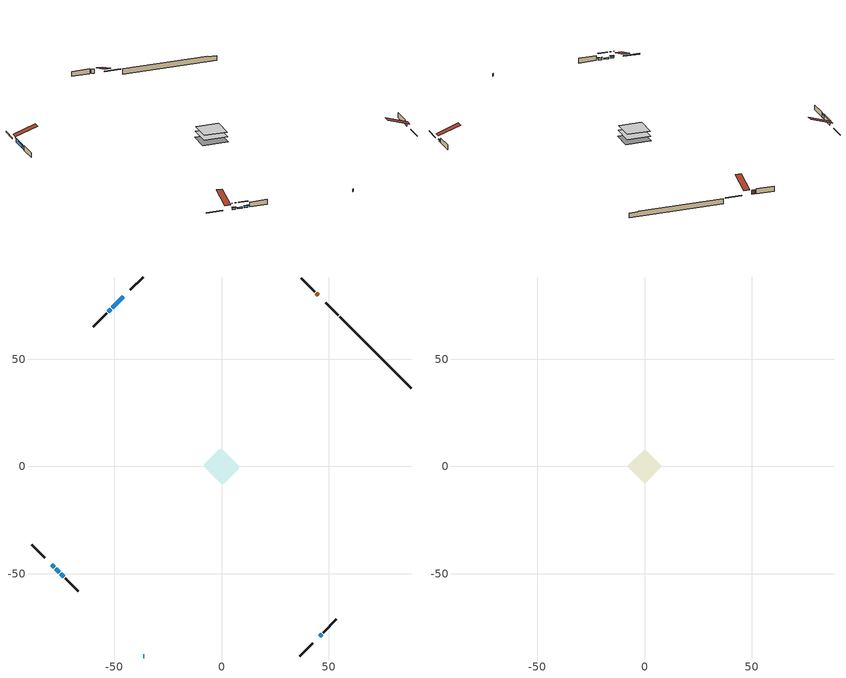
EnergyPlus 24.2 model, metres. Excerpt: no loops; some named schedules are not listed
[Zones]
conditioned space
 floor adiabatic (AdiabaticFloorConstruction): -8.27,0 0,8.27 8.27,0 0,-8.27 z0.3
 floor foundation (Slab1 construction): -8.3,0.75 -0.75,8.3 8.3,-0.75 0.75,-8.3 z-2.44
 wall outside (RimJoist1 construction): 36.56,-88.28 42.46,-82.38 / -88.28,-36.56 -82.38,-42.46 / -36.56,88.28 -42.46,82.38 / 54.43,70.41 48.53,76.31 z0.3:0.6
 wall outside (AdiabaticWallConstruction 1): 45.16,79.68 44.09,80.75 z0.3:2.33
 wall outside (AdiabaticWallConstruction): -36.57,-88.28 -35.96,-88.28 z0.3:1.52; -79.01,-45.83 -77.97,-46.87 z0.3:1.17; -77.31,-47.53 -75.48,-49.36 z0.3:0.91; -45.83,79.01 -50.9,73.94 z0.3:2.28; -51.55,73.29 -52.85,71.99 z0.3:2.13; 45.83,-79.01 46.7,-78.14 / -74.82,-50.02 -73.53,-51.31 z0.3:1.22
 wall outside (Wall1 construction): 47.35,-77.49 53.57,-71.27 / -72.87,-51.97 -66.66,-58.18 / -53.5,71.33 -59.72,65.12 / 43.44,81.4 37.22,87.62 z0.3:2.74
 wall foundation (FoundationWall1 construction): 55.08,69.76,-2.44 55.08,69.76,0.3 84.96,39.88,0.3 84.96,39.88,-0.04 88.28,36.56,-0.04 88.28,36.56,-2.44
 window (WindowConstruction 5): -36.56,-88.28 -35.96,-88.28 z0.3:1.52
 window (WindowConstruction 4): -79.01,-45.83 -77.97,-46.87 z0.3:1.17
 window (WindowConstruction 6): -77.31,-47.53 -75.48,-49.36 z0.3:0.91
 window (WindowConstruction): -45.83,79.01 -50.9,73.94 z0.3:2.28
 window (WindowConstruction 1): -51.55,73.29 -52.85,71.99 z0.3:2.13
 window (WindowConstruction 2): 45.83,-79.01 46.7,-78.14 z0.3:1.21
 window (WindowConstruction 3): -74.82,-50.02 -73.53,-51.31 z0.3:1.21
 door (Door): 45.16,79.68 44.09,80.75 z0.3:2.33
 ceiling adiabatic (AdiabaticFloorConstruction): 0,-8.27 8.27,0 0,8.27 -8.27,0 z0.3
attic - vented
 floor to conditioned space (Floor1 construction Reversed): -8.01,0 0,8.01 8.01,0 0,-8.01 z2.74
 roof outside (Roof1 construction): 45.18,-79.66,2.74 37.38,-71.86,6.42 35.32,-73.92,6.42 43.12,-81.72,2.74; -79.66,-45.18,2.74 -71.86,-37.38,6.42 -73.92,-35.32,6.42 -81.72,-43.12,2.74; -45.18,79.66,2.74 -37.38,71.86,6.42 -35.32,73.92,6.42 -43.12,81.72,2.74; 45.81,79.03,2.74 38.01,71.22,6.42 40.07,69.17,6.42 47.87,76.97,2.74
shading: -77.82,-47.02 -79.15,-45.69 -79.44,-45.98 -78.12,-47.31 z1.37; -73.61,-51.23 -79.18,-45.66 -79.47,-45.95 -73.9,-51.52 z3.55; -51.04,73.8 -45.69,79.15 -45.98,79.44 -51.33,74.09 z2.48; -52.99,71.85 -51.41,73.43 -51.7,73.72 -53.28,72.14 z2.33; 46.84,-78 45.69,-79.15 45.98,-79.44 47.13,-78.29 z1.42; -73.39,-51.45 -74.97,-49.87 -75.26,-50.17 -73.68,-51.74 z1.42
[Building]
Building 1: Terrain=Suburbs
[Site:Location]
Muskoka_ON: Latitude {deg}=44.97; Longitude {deg}=-79.3; Time Zone {hr}=-5; Elevation {m}=282; Keep Site Location Information=Yes
[Site:GroundTemperature:Shallow]
1.23063, -0.843289, -1.00938, -0.0251953, 3.92574, 7.85827, 11.2676, 13.4273, 13.6107, 11.8542, 8.53183, 4.71994
[Site:WaterMainsTemperature]
Calculation Method=Schedule; Temperature Schedule=mains temperature schedule
[Material] Roughness=Rough; Thermal Absorptance=0.9
Name | Thickness {m} | Conductivity {W/m-K} | Density {kg/m3} | Specific Heat {J/kg-K} | Solar Absorptance | Visible Absorptance
asphalt or fiberglass shingles | 0.00635 | 0.162714 | 1121.4 | 1465.45 | 0.4 | 0.4
ceiling loosefill ins | 0.338667 | 0.0480833 | 16.02 | 1046.75 | 0.7 | 0.7
ceiling stud and cavity | 0.1397 | 0.139678 | 65.682 | 1177.47 | 0.7 | 0.7
concrete 4.0 in. | 0.1016 | 1.803125 | 2242.8 | 837.4 | 0.7 | 0.7
concrete 8.0 in. | 0.2032 | 1.803125 | 2242.8 | 837.4 | 0.7 | 0.7
door material | 0.04445 | 0.053851 | 512.64 | 1214.23 | 0.7 | 0.7
exterior vertical ins | 0.0886835 | 0.029427 | 32.04 | 1214.23 | 0.7 | 0.7
floor covering | 0.0127 | 0.0433444 | 54.468 | 1339.84 | 0.6 | 0.6
floor rigid ins; wall rigid ins | 0.512978 | 0.029427 | 32.04 | 1214.23 | 0.7 | 0.7
floor stud and cavity | 0.1397 | 1.75129 | 37.0049 | 1207.88 | 0.7 | 0.7
furniture material conditioned space 1 | 0.1524 | 0.115458 | 640.8 | 1214.23 | 0.6 | 0.6
gypsum board | 0.0127 | 0.160291 | 801 | 837.4 | 0.6 | 0.6
gypsum board 1 | 0.0127 | 0.160291 | 801 | 837.4 | 0.7 | 0.7
osb sheathing 0.5 in. | 0.0127 | 0.115458 | 512.64 | 1214.23 | 0.7 | 0.7
osb sheathing 0.75 in. | 0.01905 | 0.115458 | 512.64 | 1214.23 | 0.7 | 0.7
osb sheathing 2.0 in. | 0.0508 | 0.115458 | 512.64 | 1214.23 | 0.7 | 0.7
rim joist rigid ins | 0.051816 | 0.029427 | 32.04 | 1214.23 | 0.7 | 0.7
rim joist stud and cavity | 0.0508 | 0.0442091 | 125.044 | 1163.47 | 0.6 | 0.6
slab rigid ins | 0.103632 | 0.029427 | 32.04 | 1214.23 | 0.7 | 0.7
wall stud and cavity | 0.1397 | 0.125536 | 139.0536 | 1170.24 | 0.7 | 0.7
wall stud and cavity 1 | 0.0889 | 0.380278 | 52.3479 | 1209.89 | 0.7 | 0.7
wall stud and cavity 2 | 0.0889 | 0.391764 | 83.0341 | 1211.67 | 0.7 | 0.7
wood siding | 0.0254 | 0.102417 | 544.68 | 1172.36 | 0.4 | 0.4
wood siding 1; wood siding 2; wood siding 3 | 0.0254 | 0.102417 | 544.68 | 1172.36 | 0.7 | 0.7
[WindowMaterial:SimpleGlazingSystem]
Name | U-Factor {W/m2-K} | Solar Heat Gain Coefficient
WindowMaterial | 3.07407 | 0.65
WindowMaterial 1 | 1.57508 | 0.49
WindowMaterial 2 | 1.78857 | 0.39
WindowMaterial 3 | 2.052597 | 0.52
WindowMaterial 4 | 6.688684 | 0.63
WindowMaterial 5 | 1.802765 | 0.38
[Construction]
AdiabaticFloorConstruction: floor stud and cavity, floor rigid ins, osb sheathing 0.75 in., floor covering
AdiabaticWallConstruction: wood siding 2, wall rigid ins, wall stud and cavity 1, gypsum board
AdiabaticWallConstruction 1: wood siding 3, wall rigid ins, wall stud and cavity 1, gypsum board
Door: door material
Floor1 construction Reversed: gypsum board, ceiling stud and cavity, ceiling loosefill ins
FoundationWall1 construction: concrete 8.0 in., gypsum board 1
furniture construction conditioned space 1: furniture material conditioned space 1
PartitionWallConstruction: gypsum board, wall stud and cavity 2, gypsum board
RimJoist1 construction: wood siding 1, rim joist rigid ins, osb sheathing 2.0 in., rim joist stud and cavity
Roof1 construction: asphalt or fiberglass shingles
Slab1 construction: slab rigid ins, concrete 4.0 in.
Wall1 construction: wood siding, osb sheathing 0.5 in., wall stud and cavity, gypsum board
WindowConstruction: WindowMaterial
WindowConstruction 1: WindowMaterial 1
WindowConstruction 2; WindowConstruction 3: WindowMaterial 2
WindowConstruction 4: WindowMaterial 3
WindowConstruction 5: WindowMaterial 4
WindowConstruction 6: WindowMaterial 5
[Zone] Multiplier=1; Part of Total Floor Area=Yes
Name | Volume {m3}
attic - vented | 76.6288
conditioned space | 677.5
[Space]
Name | Zone | Volume {m3}
attic - vented 1 | attic - vented | 76.6288
conditioned space 1 | conditioned space | 677.5
[ZoneInfiltration:EffectiveLeakageArea]
infil attic - vented 1: Zone or Space=attic - vented 1; Schedule=Always On Discrete; Effective Air Leakage Area {cm2}=5220.61; Stack Coefficient=0.000255767; Wind Coefficient=1.08054e-05
[ZoneMixing]
whole house fan mix: Zone or Space=attic - vented; Schedule=Always On Continuous; Design Flow Rate Calculation Method=Flow/Zone; Design Flow Rate {m3/s}=0; Source Zone or Space=conditioned space
[SurfaceProperty:ExposedFoundationPerimeter]
Slab1: Exposed Perimeter Calculation Method=TotalExposedPerimeter; Total Exposed Perimeter {m}=46.94
[InternalMass] Zone or ZoneList=conditioned space; Space or SpaceList=conditioned space 1
Name | Construction | Surface Area {m2}
furniture mass conditioned space 1 | furniture construction conditioned space 1 | 109.28
partition wall mass | PartitionWallConstruction | 273.2
[Lights]
interior lighting: Zone or ZoneList or Space or SpaceList=conditioned space 1; Schedule=interior lighting schedule; Design Level Calculation Method=LightingLevel; Lighting Level {W}=343.2; Return Air Fraction=0; Fraction Radiant=0.6; Fraction Visible=0.2; Fraction Replaceable=1
[People]
occupants: Zone or ZoneList or Space or SpaceList=conditioned space 1; Number of People Schedule=occupants schedule; Number of People Calculation Method=People; Number of People=3; Fraction Radiant=0.314171; Sensible Heat Fraction=0.56303; Activity Level Schedule=occupants activity schedule; Carbon Dioxide Generation Rate {m3/s-W}=0; Enable ASHRAE 55 Comfort Warnings=No; Mean Radiant Temperature Calculation Type=EnclosureAveraged
[ElectricEquipment] Zone or ZoneList or Space or SpaceList=conditioned space 1; Design Level Calculation Method=EquipmentLevel
Name | Schedule | Design Level {W} | Fraction Latent | Fraction Radiant | Fraction Lost
clothes dryer | clothes dryer schedule | 140.772 | 0.015 | 0.081 | 0.85
clothes washer | clothes washer schedule | 32.1985 | 0.03 | 0.162 | 0.7
cooking range | cooking range schedule | 215.147 | 0.08 | 0.432 | 0.2
dishwasher | dishwasher schedule | 66.8632 | 0.3 | 0.18 | 0.4
fridge | fridge schedule | 72.9452 | 0 | 0.6 | 0
mech vent house fan | mech vent house fan schedule | 19.9167 | 0 | 0 | 0.5
mech vent house fan cfis | mech vent house fan cfis schedule | 0 | 0 | 0 | 0
misc plug loads | misc plug loads schedule | 494.7 | 0.045 | 0.513 | 0.1
whole house fan | Always On Discrete | 0 | 0 | 0 | 1
[OtherEquipment] Zone or ZoneList or Space or SpaceList=conditioned space 1; Design Level Calculation Method=EquipmentLevel
Name | Fuel Type | Schedule | Design Level {W} | Fraction Latent | Fraction Radiant | Fraction Lost
clothes dryer 1 | Electricity | clothes dryer schedule | 0 | 0.015 | 0.081 | 0.85
cooking range 1 | Electricity | cooking range schedule | 0 | 0.08 | 0.432 | 0.2
general water use latent | None | general water use schedule | 62.594 | 1 | 0 | 0
general water use sensible | None | general water use schedule | -61.6891 | 0 | 0.6 | 0
mech vent house fan latent load | None | Always On Discrete | 0 | 1 | 0 | 0
mech vent house fan sensible load | None | Always On Discrete | 0 | 0 | 0 | 0
water heater energy adjustment1 | NaturalGas | Always On Discrete | 0.01 | 0 | 0 | 1
[ZoneInfiltration:DesignFlowRate] Zone or ZoneList or Space or SpaceList=conditioned space 1; Schedule=Always On Discrete; Design Flow Rate Calculation Method=Flow/Zone; Design Flow Rate {m3/s}=0
infil flow; natural vent flow; whole house fan flow
[Foundation:Kiva]
Foundation Kiva 1: Initial Indoor Air Temperature {C}=18; Wall Height Above Grade {m}=0.300015; Wall Depth Below Slab {m}=0.2032; Custom Block Material Name 1=exterior vertical ins; Custom Block Depth 1 {m}=2.74; Custom Block X Position 1 {m}=0.2159; Custom Block Z Position 1 {m}=0
[Foundation:Kiva:Settings]
Soil Conductivity {W/m-K}=0.849921; Soil Density {kg/m3}=1842.3; Soil Specific Heat {J/kg-K}=418.7; Ground Solar Absorptivity=0.9; Ground Thermal Absorptivity=0.9; Ground Surface Roughness {m}=0.03; Far-Field Width {m}=40; Deep-Ground Boundary Condition=ZeroFlux; Deep-Ground Depth {m}=40; Minimum Cell Dimension {m}=0.2; Maximum Cell Growth Coefficient=3; Simulation Timestep=Timestep
[Exterior:Lights]
exterior lighting: Schedule=exterior lighting schedule; Design Level {W}=75.6
[Schedule:Constant]
Name | Hourly Value
Always On Continuous; mech vent house fan schedule; mech vent house fan cfis schedule; Always On Discrete | 1
occupants activity schedule | 117.228
fridge schedule | 0
[Schedule:Day:Interval]
interior lighting schedule day: No, 01:00, 0.108182, 04:00, 0.0901515, 05:00, 0.0991667, 06:00, 0.162273, 07:00, 0.270455, 08:00, 0.342576, 10:00, 0.369621, 11:00, 0.351591, 12:00, 0.333561, 13:00, 0.324545, 14:00, 0.31553, 15:00, 0.333561, 16:00, 0.369621, 17:00, 0.450758, 18:00, 0.585985, 19:00, 0.775303, 20:00, 0.955606, 21:00, 0.991667, 22:00, 0.712197, 23:00, 0.360606, 24:00, 0.162273
interior lighting schedule day 1: No, 01:00, 0.100909, 04:00, 0.0840909, 05:00, 0.0925, 06:00, 0.151364, 07:00, 0.252273, 08:00, 0.319545, 10:00, 0.344773, 11:00, 0.327955, 12:00, 0.311136, 13:00, 0.302727, 14:00, 0.294318, 15:00, 0.311136, 16:00, 0.344773, 17:00, 0.420455, 18:00, 0.546591, 19:00, 0.723182, 20:00, 0.891364, 21:00, 0.925, 22:00, 0.664318, 23:00, 0.336364, 24:00, 0.151364
interior lighting schedule day 2: No, 01:00, 0.0927273, 04:00, 0.0772727, 05:00, 0.085, 06:00, 0.139091, 07:00, 0.231818, 08:00, 0.293636, 10:00, 0.316818, 11:00, 0.301364, 12:00, 0.285909, 13:00, 0.278182, 14:00, 0.270455, 15:00, 0.285909, 16:00, 0.316818, 17:00, 0.386364, 18:00, 0.502273, 19:00, 0.664545, 20:00, 0.819091, 21:00, 0.85, 22:00, 0.610455, 23:00, 0.309091, 24:00, 0.139091
interior lighting schedule day 3: No, 01:00, 0.0845455, 04:00, 0.0704545, 05:00, 0.0775, 06:00, 0.126818, 07:00, 0.211364, 08:00, 0.267727, 10:00, 0.288864, 11:00, 0.274773, 12:00, 0.260682, 13:00, 0.253636, 14:00, 0.246591, 15:00, 0.260682, 16:00, 0.288864, 17:00, 0.352273, 18:00, 0.457955, 19:00, 0.605909, 20:00, 0.746818, 21:00, 0.775, 22:00, 0.556591, 23:00, 0.281818, 24:00, 0.126818
interior lighting schedule default day: No, 24:00, 0
[Schedule:Week:Daily]
interior lighting schedule Week Rule - Jan1-Jan27: interior lighting schedule day, interior lighting schedule day, interior lighting schedule day, interior lighting schedule day, interior lighting schedule day, interior lighting schedule day, interior lighting schedule day, interior lighting schedule default day, interior lighting schedule default day, interior lighting schedule default day, interior lighting schedule default day, interior lighting schedule default day
interior lighting schedule Week Rule - Jan28-Feb3: interior lighting schedule day, interior lighting schedule day, interior lighting schedule day, interior lighting schedule day, interior lighting schedule day 1, interior lighting schedule day 1, interior lighting schedule day 1, interior lighting schedule default day, interior lighting schedule default day, interior lighting schedule default day, interior lighting schedule default day, interior lighting schedule default day
interior lighting schedule Week Rule - Feb4-Feb24: interior lighting schedule day 1, interior lighting schedule day 1, interior lighting schedule day 1, interior lighting schedule day 1, interior lighting schedule day 1, interior lighting schedule day 1, interior lighting schedule day 1, interior lighting schedule default day, interior lighting schedule default day, interior lighting schedule default day, interior lighting schedule default day, interior lighting schedule default day
interior lighting schedule Week Rule - Feb25-Mar3: interior lighting schedule day 1, interior lighting schedule day 1, interior lighting schedule day 1, interior lighting schedule day 1, interior lighting schedule day 2, interior lighting schedule day 2, interior lighting schedule day 2, interior lighting schedule default day, interior lighting schedule default day, interior lighting schedule default day, interior lighting schedule default day, interior lighting schedule default day
interior lighting schedule Week Rule - Mar4-Mar31: interior lighting schedule day 2, interior lighting schedule day 2, interior lighting schedule day 2, interior lighting schedule day 2, interior lighting schedule day 2, interior lighting schedule day 2, interior lighting schedule day 2, interior lighting schedule default day, interior lighting schedule default day, interior lighting schedule default day, interior lighting schedule default day, interior lighting schedule default day
interior lighting schedule Week Rule - Apr1-Apr28: interior lighting schedule day 3, interior lighting schedule day 3, interior lighting schedule day 3, interior lighting schedule day 3, interior lighting schedule day 3, interior lighting schedule day 3, interior lighting schedule day 3, interior lighting schedule default day, interior lighting schedule default day, interior lighting schedule default day, interior lighting schedule default day, interior lighting schedule default day
interior lighting schedule Week Rule - Apr29-May5: interior lighting schedule day 3, interior lighting schedule day 3, interior lighting schedule day 4, interior lighting schedule day 4, interior lighting schedule day 4, interior lighting schedule day 4, interior lighting schedule day 4, interior lighting schedule default day, interior lighting schedule default day, interior lighting schedule default day, interior lighting schedule default day, interior lighting schedule default day
interior lighting schedule Week Rule - May6-May26: interior lighting schedule day 4, interior lighting schedule day 4, interior lighting schedule day 4, interior lighting schedule day 4, interior lighting schedule day 4, interior lighting schedule day 4, interior lighting schedule day 4, interior lighting schedule default day, interior lighting schedule default day, interior lighting schedule default day, interior lighting schedule default day, interior lighting schedule default day
interior lighting schedule Week Rule - May27-Jun2: interior lighting schedule day 4, interior lighting schedule day 4, interior lighting schedule day 4, interior lighting schedule day 4, interior lighting schedule day 4, interior lighting schedule day 5, interior lighting schedule day 5, interior lighting schedule default day, interior lighting schedule default day, interior lighting schedule default day, interior lighting schedule default day, interior lighting schedule default day
interior lighting schedule Week Rule - Jun3-Jun30: interior lighting schedule day 5, interior lighting schedule day 5, interior lighting schedule day 5, interior lighting schedule day 5, interior lighting schedule day 5, interior lighting schedule day 5, interior lighting schedule day 5, interior lighting schedule default day, interior lighting schedule default day, interior lighting schedule default day, interior lighting schedule default day, interior lighting schedule default day
interior lighting schedule Week Rule - Jul1-Jul28: interior lighting schedule day 6, interior lighting schedule day 6, interior lighting schedule day 6, interior lighting schedule day 6, interior lighting schedule day 6, interior lighting schedule day 6, interior lighting schedule day 6, interior lighting schedule default day, interior lighting schedule default day, interior lighting schedule default day, interior lighting schedule default day, interior lighting schedule default day
interior lighting schedule Week Rule - Jul29-Aug4: interior lighting schedule day 6, interior lighting schedule day 6, interior lighting schedule day 6, interior lighting schedule day 7, interior lighting schedule day 7, interior lighting schedule day 7, interior lighting schedule day 7, interior lighting schedule default day, interior lighting schedule default day, interior lighting schedule default day, interior lighting schedule default day, interior lighting schedule default day
interior lighting schedule Week Rule - Aug5-Aug25: interior lighting schedule day 7, interior lighting schedule day 7, interior lighting schedule day 7, interior lighting schedule day 7, interior lighting schedule day 7, interior lighting schedule day 7, interior lighting schedule day 7, interior lighting schedule default day, interior lighting schedule default day, interior lighting schedule default day, interior lighting schedule default day, interior lighting schedule default day
interior lighting schedule Week Rule - Aug26-Sep1: interior lighting schedule day 7, interior lighting schedule day 7, interior lighting schedule day 7, interior lighting schedule day 7, interior lighting schedule day 7, interior lighting schedule day 7, interior lighting schedule day 8, interior lighting schedule default day, interior lighting schedule default day, interior lighting schedule default day, interior lighting schedule default day, interior lighting schedule default day
interior lighting schedule Week Rule - Sep2-Sep29: interior lighting schedule day 8, interior lighting schedule day 8, interior lighting schedule day 8, interior lighting schedule day 8, interior lighting schedule day 8, interior lighting schedule day 8, interior lighting schedule day 8, interior lighting schedule default day, interior lighting schedule default day, interior lighting schedule default day, interior lighting schedule default day, interior lighting schedule default day
interior lighting schedule Week Rule - Sep30-Oct6: interior lighting schedule day 8, interior lighting schedule day 9, interior lighting schedule day 9, interior lighting schedule day 9, interior lighting schedule day 9, interior lighting schedule day 9, interior lighting schedule day 9, interior lighting schedule default day, interior lighting schedule default day, interior lighting schedule default day, interior lighting schedule default day, interior lighting schedule default day
interior lighting schedule Week Rule - Oct7-Oct27: interior lighting schedule day 9, interior lighting schedule day 9, interior lighting schedule day 9, interior lighting schedule day 9, interior lighting schedule day 9, interior lighting schedule day 9, interior lighting schedule day 9, interior lighting schedule default day, interior lighting schedule default day, interior lighting schedule default day, interior lighting schedule default day, interior lighting schedule default day
interior lighting schedule Week Rule - Oct28-Nov3: interior lighting schedule day 9, interior lighting schedule day 9, interior lighting schedule day 9, interior lighting schedule day 9, interior lighting schedule day 10, interior lighting schedule day 10, interior lighting schedule day 10, interior lighting schedule default day, interior lighting schedule default day, interior lighting schedule default day, interior lighting schedule default day, interior lighting schedule default day
interior lighting schedule Week Rule - Nov4-Nov24: interior lighting schedule day 10, interior lighting schedule day 10, interior lighting schedule day 10, interior lighting schedule day 10, interior lighting schedule day 10, interior lighting schedule day 10, interior lighting schedule day 10, interior lighting schedule default day, interior lighting schedule default day, interior lighting schedule default day, interior lighting schedule default day, interior lighting schedule default day
interior lighting schedule Week Rule - Nov25-Dec1: interior lighting schedule day 10, interior lighting schedule day 10, interior lighting schedule day 10, interior lighting schedule day 10, interior lighting schedule day 10, interior lighting schedule day 10, interior lighting schedule day 11, interior lighting schedule default day, interior lighting schedule default day, interior lighting schedule default day, interior lighting schedule default day, interior lighting schedule default day
interior lighting schedule Week Rule - Dec2-Dec31: interior lighting schedule day 11, interior lighting schedule day 11, interior lighting schedule day 11, interior lighting schedule day 11, interior lighting schedule day 11, interior lighting schedule day 11, interior lighting schedule day 11, interior lighting schedule default day, interior lighting schedule default day, interior lighting schedule default day, interior lighting schedule default day, interior lighting schedule default day
occupants schedule Week Rule - Jan1-Dec31: occupants schedule day, occupants schedule day, occupants schedule day, occupants schedule day, occupants schedule day, occupants schedule day, occupants schedule day, occupants schedule default day, occupants schedule default day, occupants schedule default day, occupants schedule default day, occupants schedule default day
clothes dryer schedule Week Rule - Jan1-Dec31: clothes dryer schedule day, clothes dryer schedule day, clothes dryer schedule day, clothes dryer schedule day, clothes dryer schedule day, clothes dryer schedule day, clothes dryer schedule day, clothes dryer schedule default day, clothes dryer schedule default day, clothes dryer schedule default day, clothes dryer schedule default day, clothes dryer schedule default day
clothes washer schedule Week Rule - Jan1-Dec31: clothes washer schedule day, clothes washer schedule day, clothes washer schedule day, clothes washer schedule day, clothes washer schedule day, clothes washer schedule day, clothes washer schedule day, clothes washer schedule default day, clothes washer schedule default day, clothes washer schedule default day, clothes washer schedule default day, clothes washer schedule default day
cooking range schedule Week Rule - Jan1-Dec31: cooking range schedule day, cooking range schedule day, cooking range schedule day, cooking range schedule day, cooking range schedule day, cooking range schedule day, cooking range schedule day, cooking range schedule default day, cooking range schedule default day, cooking range schedule default day, cooking range schedule default day, cooking range schedule default day
dishwasher schedule Week Rule - Jan1-Dec31: dishwasher schedule day, dishwasher schedule day, dishwasher schedule day, dishwasher schedule day, dishwasher schedule day, dishwasher schedule day, dishwasher schedule day, dishwasher schedule default day, dishwasher schedule default day, dishwasher schedule default day, dishwasher schedule default day, dishwasher schedule default day
misc plug loads schedule Week Rule - Jan1-Dec31: misc plug loads schedule day, misc plug loads schedule day, misc plug loads schedule day, misc plug loads schedule day, misc plug loads schedule day, misc plug loads schedule day, misc plug loads schedule day, misc plug loads schedule default day, misc plug loads schedule default day, misc plug loads schedule default day, misc plug loads schedule default day, misc plug loads schedule default day
general water use schedule Week Rule - Jan1-Dec31: general water use schedule day, general water use schedule day, general water use schedule day, general water use schedule day, general water use schedule day, general water use schedule day, general water use schedule day, general water use schedule default day, general water use schedule default day, general water use schedule default day, general water use schedule default day, general water use schedule default day
exterior lighting schedule Week Rule - Jan1-Jan27: exterior lighting schedule day, exterior lighting schedule day, exterior lighting schedule day, exterior lighting schedule day, exterior lighting schedule day, exterior lighting schedule day, exterior lighting schedule day, exterior lighting schedule default day, exterior lighting schedule default day, exterior lighting schedule default day, exterior lighting schedule default day, exterior lighting schedule default day
exterior lighting schedule Week Rule - Jan28-Feb3: exterior lighting schedule day, exterior lighting schedule day, exterior lighting schedule day, exterior lighting schedule day, exterior lighting schedule day 1, exterior lighting schedule day 1, exterior lighting schedule day 1, exterior lighting schedule default day, exterior lighting schedule default day, exterior lighting schedule default day, exterior lighting schedule default day, exterior lighting schedule default day
exterior lighting schedule Week Rule - Feb4-Feb24: exterior lighting schedule day 1, exterior lighting schedule day 1, exterior lighting schedule day 1, exterior lighting schedule day 1, exterior lighting schedule day 1, exterior lighting schedule day 1, exterior lighting schedule day 1, exterior lighting schedule default day, exterior lighting schedule default day, exterior lighting schedule default day, exterior lighting schedule default day, exterior lighting schedule default day
exterior lighting schedule Week Rule - Feb25-Mar3: exterior lighting schedule day 1, exterior lighting schedule day 1, exterior lighting schedule day 1, exterior lighting schedule day 1, exterior lighting schedule day 2, exterior lighting schedule day 2, exterior lighting schedule day 2, exterior lighting schedule default day, exterior lighting schedule default day, exterior lighting schedule default day, exterior lighting schedule default day, exterior lighting schedule default day
exterior lighting schedule Week Rule - Mar4-Mar31: exterior lighting schedule day 2, exterior lighting schedule day 2, exterior lighting schedule day 2, exterior lighting schedule day 2, exterior lighting schedule day 2, exterior lighting schedule day 2, exterior lighting schedule day 2, exterior lighting schedule default day, exterior lighting schedule default day, exterior lighting schedule default day, exterior lighting schedule default day, exterior lighting schedule default day
exterior lighting schedule Week Rule - Apr1-Apr28: exterior lighting schedule day 3, exterior lighting schedule day 3, exterior lighting schedule day 3, exterior lighting schedule day 3, exterior lighting schedule day 3, exterior lighting schedule day 3, exterior lighting schedule day 3, exterior lighting schedule default day, exterior lighting schedule default day, exterior lighting schedule default day, exterior lighting schedule default day, exterior lighting schedule default day
exterior lighting schedule Week Rule - Apr29-May5: exterior lighting schedule day 3, exterior lighting schedule day 3, exterior lighting schedule day 4, exterior lighting schedule day 4, exterior lighting schedule day 4, exterior lighting schedule day 4, exterior lighting schedule day 4, exterior lighting schedule default day, exterior lighting schedule default day, exterior lighting schedule default day, exterior lighting schedule default day, exterior lighting schedule default day
exterior lighting schedule Week Rule - May6-May26: exterior lighting schedule day 4, exterior lighting schedule day 4, exterior lighting schedule day 4, exterior lighting schedule day 4, exterior lighting schedule day 4, exterior lighting schedule day 4, exterior lighting schedule day 4, exterior lighting schedule default day, exterior lighting schedule default day, exterior lighting schedule default day, exterior lighting schedule default day, exterior lighting schedule default day
exterior lighting schedule Week Rule - May27-Jun2: exterior lighting schedule day 4, exterior lighting schedule day 4, exterior lighting schedule day 4, exterior lighting schedule day 4, exterior lighting schedule day 4, exterior lighting schedule day 5, exterior lighting schedule day 5, exterior lighting schedule default day, exterior lighting schedule default day, exterior lighting schedule default day, exterior lighting schedule default day, exterior lighting schedule default day
exterior lighting schedule Week Rule - Jun3-Jun30: exterior lighting schedule day 5, exterior lighting schedule day 5, exterior lighting schedule day 5, exterior lighting schedule day 5, exterior lighting schedule day 5, exterior lighting schedule day 5, exterior lighting schedule day 5, exterior lighting schedule default day, exterior lighting schedule default day, exterior lighting schedule default day, exterior lighting schedule default day, exterior lighting schedule default day
exterior lighting schedule Week Rule - Jul1-Jul28: exterior lighting schedule day 6, exterior lighting schedule day 6, exterior lighting schedule day 6, exterior lighting schedule day 6, exterior lighting schedule day 6, exterior lighting schedule day 6, exterior lighting schedule day 6, exterior lighting schedule default day, exterior lighting schedule default day, exterior lighting schedule default day, exterior lighting schedule default day, exterior lighting schedule default day
exterior lighting schedule Week Rule - Jul29-Aug4: exterior lighting schedule day 6, exterior lighting schedule day 6, exterior lighting schedule day 6, exterior lighting schedule day 7, exterior lighting schedule day 7, exterior lighting schedule day 7, exterior lighting schedule day 7, exterior lighting schedule default day, exterior lighting schedule default day, exterior lighting schedule default day, exterior lighting schedule default day, exterior lighting schedule default day
exterior lighting schedule Week Rule - Aug5-Aug25: exterior lighting schedule day 7, exterior lighting schedule day 7, exterior lighting schedule day 7, exterior lighting schedule day 7, exterior lighting schedule day 7, exterior lighting schedule day 7, exterior lighting schedule day 7, exterior lighting schedule default day, exterior lighting schedule default day, exterior lighting schedule default day, exterior lighting schedule default day, exterior lighting schedule default day
exterior lighting schedule Week Rule - Aug26-Sep1: exterior lighting schedule day 7, exterior lighting schedule day 7, exterior lighting schedule day 7, exterior lighting schedule day 7, exterior lighting schedule day 7, exterior lighting schedule day 7, exterior lighting schedule day 8, exterior lighting schedule default day, exterior lighting schedule default day, exterior lighting schedule default day, exterior lighting schedule default day, exterior lighting schedule default day
exterior lighting schedule Week Rule - Sep2-Sep29: exterior lighting schedule day 8, exterior lighting schedule day 8, exterior lighting schedule day 8, exterior lighting schedule day 8, exterior lighting schedule day 8, exterior lighting schedule day 8, exterior lighting schedule day 8, exterior lighting schedule default day, exterior lighting schedule default day, exterior lighting schedule default day, exterior lighting schedule default day, exterior lighting schedule default day
exterior lighting schedule Week Rule - Sep30-Oct6: exterior lighting schedule day 8, exterior lighting schedule day 9, exterior lighting schedule day 9, exterior lighting schedule day 9, exterior lighting schedule day 9, exterior lighting schedule day 9, exterior lighting schedule day 9, exterior lighting schedule default day, exterior lighting schedule default day, exterior lighting schedule default day, exterior lighting schedule default day, exterior lighting schedule default day
exterior lighting schedule Week Rule - Oct7-Oct27: exterior lighting schedule day 9, exterior lighting schedule day 9, exterior lighting schedule day 9, exterior lighting schedule day 9, exterior lighting schedule day 9, exterior lighting schedule day 9, exterior lighting schedule day 9, exterior lighting schedule default day, exterior lighting schedule default day, exterior lighting schedule default day, exterior lighting schedule default day, exterior lighting schedule default day
exterior lighting schedule Week Rule - Oct28-Nov3: exterior lighting schedule day 9, exterior lighting schedule day 9, exterior lighting schedule day 9, exterior lighting schedule day 9, exterior lighting schedule day 10, exterior lighting schedule day 10, exterior lighting schedule day 10, exterior lighting schedule default day, exterior lighting schedule default day, exterior lighting schedule default day, exterior lighting schedule default day, exterior lighting schedule default day
exterior lighting schedule Week Rule - Nov4-Nov24: exterior lighting schedule day 10, exterior lighting schedule day 10, exterior lighting schedule day 10, exterior lighting schedule day 10, exterior lighting schedule day 10, exterior lighting schedule day 10, exterior lighting schedule day 10, exterior lighting schedule default day, exterior lighting schedule default day, exterior lighting schedule default day, exterior lighting schedule default day, exterior lighting schedule default day
exterior lighting schedule Week Rule - Nov25-Dec1: exterior lighting schedule day 10, exterior lighting schedule day 10, exterior lighting schedule day 10, exterior lighting schedule day 10, exterior lighting schedule day 10, exterior lighting schedule day 10, exterior lighting schedule day 11, exterior lighting schedule default day, exterior lighting schedule default day, exterior lighting schedule default day, exterior lighting schedule default day, exterior lighting schedule default day
exterior lighting schedule Week Rule - Dec2-Dec31: exterior lighting schedule day 11, exterior lighting schedule day 11, exterior lighting schedule day 11, exterior lighting schedule day 11, exterior lighting schedule day 11, exterior lighting schedule day 11, exterior lighting schedule day 11, exterior lighting schedule default day, exterior lighting schedule default day, exterior lighting schedule default day, exterior lighting schedule default day, exterior lighting schedule default day
[Schedule:Year]
interior lighting schedule: interior lighting schedule Week Rule - Jan1-Jan27, 1, 1, 1, 27, interior lighting schedule Week Rule - Jan28-Feb3, 1, 28, 2, 3, interior lighting schedule Week Rule - Feb4-Feb24, 2, 4, 2, 24, interior lighting schedule Week Rule - Feb25-Mar3, 2, 25, 3, 3, interior lighting schedule Week Rule - Mar4-Mar31, 3, 4, 3, 31, interior lighting schedule Week Rule - Apr1-Apr28, 4, 1, 4, 28, interior lighting schedule Week Rule - Apr29-May5, 4, 29, 5, 5, interior lighting schedule Week Rule - May6-May26, 5, 6, 5, 26, interior lighting schedule Week Rule - May27-Jun2, 5, 27, 6, 2, interior lighting schedule Week Rule - Jun3-Jun30, 6, 3, 6, 30, interior lighting schedule Week Rule - Jul1-Jul28, 7, 1, 7, 28, interior lighting schedule Week Rule - Jul29-Aug4, 7, 29, 8, 4, interior lighting schedule Week Rule - Aug5-Aug25, 8, 5, 8, 25, interior lighting schedule Week Rule - Aug26-Sep1, 8, 26, 9, 1, interior lighting schedule Week Rule - Sep2-Sep29, 9, 2, 9, 29, interior lighting schedule Week Rule - Sep30-Oct6, 9, 30, 10, 6, interior lighting schedule Week Rule - Oct7-Oct27, 10, 7, 10, 27, interior lighting schedule Week Rule - Oct28-Nov3, 10, 28, 11, 3, interior lighting schedule Week Rule - Nov4-Nov24, 11, 4, 11, 24, interior lighting schedule Week Rule - Nov25-Dec1, 11, 25, 12, 1, interior lighting schedule Week Rule - Dec2-Dec31, 12, 2, 12, 31
occupants schedule: occupants schedule Week Rule - Jan1-Dec31, 1, 1, 12, 31
clothes dryer schedule: clothes dryer schedule Week Rule - Jan1-Dec31, 1, 1, 12, 31
clothes washer schedule: clothes washer schedule Week Rule - Jan1-Dec31, 1, 1, 12, 31
cooking range schedule: cooking range schedule Week Rule - Jan1-Dec31, 1, 1, 12, 31
dishwasher schedule: dishwasher schedule Week Rule - Jan1-Dec31, 1, 1, 12, 31
misc plug loads schedule: misc plug loads schedule Week Rule - Jan1-Dec31, 1, 1, 12, 31
general water use schedule: general water use schedule Week Rule - Jan1-Dec31, 1, 1, 12, 31
exterior lighting schedule: exterior lighting schedule Week Rule - Jan1-Jan27, 1, 1, 1, 27, exterior lighting schedule Week Rule - Jan28-Feb3, 1, 28, 2, 3, exterior lighting schedule Week Rule - Feb4-Feb24, 2, 4, 2, 24, exterior lighting schedule Week Rule - Feb25-Mar3, 2, 25, 3, 3, exterior lighting schedule Week Rule - Mar4-Mar31, 3, 4, 3, 31, exterior lighting schedule Week Rule - Apr1-Apr28, 4, 1, 4, 28, exterior lighting schedule Week Rule - Apr29-May5, 4, 29, 5, 5, exterior lighting schedule Week Rule - May6-May26, 5, 6, 5, 26, exterior lighting schedule Week Rule - May27-Jun2, 5, 27, 6, 2, exterior lighting schedule Week Rule - Jun3-Jun30, 6, 3, 6, 30, exterior lighting schedule Week Rule - Jul1-Jul28, 7, 1, 7, 28, exterior lighting schedule Week Rule - Jul29-Aug4, 7, 29, 8, 4, exterior lighting schedule Week Rule - Aug5-Aug25, 8, 5, 8, 25, exterior lighting schedule Week Rule - Aug26-Sep1, 8, 26, 9, 1, exterior lighting schedule Week Rule - Sep2-Sep29, 9, 2, 9, 29, exterior lighting schedule Week Rule - Sep30-Oct6, 9, 30, 10, 6, exterior lighting schedule Week Rule - Oct7-Oct27, 10, 7, 10, 27, exterior lighting schedule Week Rule - Oct28-Nov3, 10, 28, 11, 3, exterior lighting schedule Week Rule - Nov4-Nov24, 11, 4, 11, 24, exterior lighting schedule Week Rule - Nov25-Dec1, 11, 25, 12, 1, exterior lighting schedule Week Rule - Dec2-Dec31, 12, 2, 12, 31
[Schedule:Compact]
mains temperature schedule: Through: 01/01, For: AllDays, Until: 24:00, 6.015, Through: 01/02, For: AllDays, Until: 24:00, 5.94667, Through: 01/03, For: AllDays, Until: 24:00, 5.87889, Through: 01/04, For: AllDays, Until: 24:00, 5.81278, Through: 01/05, For: AllDays, Until: 24:00, 5.74722, Through: 01/06, For: AllDays, Until: 24:00, 5.68333, Through: 01/07, For: AllDays, Until: 24:00, 5.62, Through: 01/08, For: AllDays, Until: 24:00, 5.55833, Through: 01/09, For: AllDays, Until: 24:00, 5.49722, Through: 01/10, For: AllDays, Until: 24:00, 5.43778, Through: 01/11, For: AllDays, Until: 24:00, 5.37944, Through: 01/12, For: AllDays, Until: 24:00, 5.32222, Through: 01/13, For: AllDays, Until: 24:00, 5.26611, Through: 01/14, For: AllDays, Until: 24:00, 5.21111, Through: 01/15, For: AllDays, Until: 24:00, 5.15778, Through: 01/16, For: AllDays, Until: 24:00, 5.10556, Through: 01/17, For: AllDays, Until: 24:00, 5.055, Through: 01/18, For: AllDays, Until: 24:00, 5.005, Through: 01/19, For: AllDays, Until: 24:00, 4.95667, Through: 01/20, For: AllDays, Until: 24:00, 4.91, Through: 01/21, For: AllDays, Until: 24:00, 4.86444, Through: 01/22, For: AllDays, Until: 24:00, 4.82, Through: 01/23, For: AllDays, Until: 24:00, 4.77722, Through: 01/24, For: AllDays, Until: 24:00, 4.73611, Through: 01/25, For: AllDays, Until: 24:00, 4.69556, Through: 01/26, For: AllDays, Until: 24:00, 4.65722, Through: 01/27, For: AllDays, Until: 24:00, 4.62, Through: 01/28, For: AllDays, Until: 24:00, 4.58389, Through: 01/29, For: AllDays, Until: 24:00, 4.55, Through: 01/30, For: AllDays, Until: 24:00, 4.51667, Through: 01/31, For: AllDays, Until: 24:00, 4.48556, Through: 02/01, For: AllDays, Until: 24:00, 4.45556, Through: 02/02, For: AllDays, Until: 24:00, 4.42722, Through: 02/03, For: AllDays, Until: 24:00, 4.4, Through: 02/04, For: AllDays, Until: 24:00, 4.375, Through: 02/05, For: AllDays, Until: 24:00, 4.35056, Through: 02/06, For: AllDays, Until: 24:00, 4.32833, Through: 02/07, For: AllDays, Until: 24:00, 4.30722, Through: 02/08, For: AllDays, Until: 24:00, 4.28833, Through: 02/09, For: AllDays, Until: 24:00, 4.27, Through: 02/10, For: AllDays, Until: 24:00, 4.25389, Through: 02/11, For: AllDays, Until: 24:00, 4.23944, Through: 02/12, For: AllDays, Until: 24:00, 4.22611, Through: 02/13, For: AllDays, Until: 24:00, 4.21444, Through: 02/14, For: AllDays, Until: 24:00, 4.20444, Through: 02/15, For: AllDays, Until: 24:00, 4.19556, Through: 02/16, For: AllDays, Until: 24:00, 4.18889, Through: 02/17, For: AllDays, Until: 24:00, 4.18333, Through: 02/18, For: AllDays, Until: 24:00, 4.17944, Through: 02/19, For: AllDays, Until: 24:00, 4.17722, Through: 02/20, For: AllDays, Until: 24:00, 4.17667, Through: 02/21, For: AllDays, Until: 24:00, 4.17722, Through: 02/22, For: AllDays, Until: 24:00, 4.18, Through: 02/23, For: AllDays, Until: 24:00, 4.18389, Through: 02/24, For: AllDays, Until: 24:00, 4.18944, Through: 02/25, For: AllDays, Until: 24:00, 4.19667, Through: 02/26, For: AllDays, Until: 24:00, 4.205, Through: 02/27, For: AllDays, Until: 24:00, 4.21556, Through: 02/28, For: AllDays, Until: 24:00, 4.22722, Through: 03/01, For: AllDays, Until: 24:00, 4.24056, Through: 03/02, For: AllDays, Until: 24:00, 4.25556, Through: 03/03, For: AllDays, Until: 24:00, 4.27167, Through: 03/04, For: AllDays, Until: 24:00, 4.29, Through: 03/05, For: AllDays, Until: 24:00, 4.30944, Through: 03/06, For: AllDays, Until: 24:00, 4.33056, Through: 03/07, For: AllDays, Until: 24:00, 4.35278, Through: 03/08, For: AllDays, Until: 24:00, 4.37722, Through: 03/09, For: AllDays, Until: 24:00, 4.40278, Through: 03/10, For: AllDays, Until: 24:00, 4.43, Through: 03/11, For: AllDays, Until: 24:00, 4.45833, Through: 03/12, For: AllDays, Until: 24:00, 4.48833, Through: 03/13, For: AllDays, Until: 24:00, 4.52, Through: 03/14, For: AllDays, Until: 24:00, 4.55278, Through: 03/15, For: AllDays, Until: 24:00, 4.58722, Through: 03/16, For: AllDays, Until: 24:00, 4.62333, Through: 03/17, For: AllDays, Until: 24:00, 4.66056, Through: 03/18, For: AllDays, Until: 24:00, 4.69944, Through: 03/19, For: AllDays, Until: 24:00, 4.73944, Through: 03/20, For: AllDays, Until: 24:00, 4.78111, Through: 03/21, For: AllDays, Until: 24:00, 4.82444, Through: 03/22, For: AllDays, Until: 24:00, 4.86833, Through: 03/23, For: AllDays, Until: 24:00, 4.91444, Through: 03/24, For: AllDays, Until: 24:00, 4.96111, Through: 03/25, For: AllDays, Until: 24:00, 5.01, Through: 03/26, For: AllDays, Until: 24:00, 5.05944, Through: 03/27, For: AllDays, Until: 24:00, 5.11056, Through: 03/28, For: AllDays, Until: 24:00, 5.16278, Through: 03/29, For: AllDays, Until: 24:00, 5.21667, Through: 03/30, For: AllDays, Until: 24:00, 5.27111, Through: 03/31, For: AllDays, Until: 24:00, 5.32722, Through: 04/01, For: AllDays, Until: 24:00, 5.38444, Through: 04/02, For: AllDays, Until: 24:00, 5.44333, Through: 04/03, For: AllDays, Until: 24:00, 5.50278, Through: 04/04, For: AllDays, Until: 24:00, 5.56389, Through: 04/05, For: AllDays, Until: 24:00, 5.62611, Through: 04/06, For: AllDays, Until: 24:00, 5.68889, Through: 04/07, For: AllDays, Until: 24:00, 5.75333, Through: 04/08, For: AllDays, Until: 24:00, 5.81889, Through: 04/09, For: AllDays, Until: 24:00, 5.88556, Through: 04/10, For: AllDays, Until: 24:00, 5.95278, Through: 04/11, For: AllDays, Until: 24:00, 6.02167, Through: 04/12, For: AllDays, Until: 24:00, 6.09111, Through: 04/13, For: AllDays, Until: 24:00, 6.16167, Through: 04/14, For: AllDays, Until: 24:00, 6.23333, Through: 04/15, For: AllDays, Until: 24:00, 6.30611, Through: 04/16, For: AllDays, Until: 24:00, 6.37944, Through: 04/17, For: AllDays, Until: 24:00, 6.45389, Through: 04/18, For: AllDays, Until: 24:00, 6.52944, Through: 04/19, For: AllDays, Until: 24:00, 6.60556, Through: 04/20, For: AllDays, Until: 24:00, 6.68222, Through: 04/21, For: AllDays, Until: 24:00, 6.76, Through: 04/22, For: AllDays, Until: 24:00, 6.83889, Through: 04/23, For: AllDays, Until: 24:00, 6.91833, Through: 04/24, For: AllDays, Until: 24:00, 6.99833, Through: 04/25, For: AllDays, Until: 24:00, 7.07944, Through: 04/26, For: AllDays, Until: 24:00, 7.16111, Through: 04/27, For: AllDays, Until: 24:00, 7.24333, Through: 04/28, For: AllDays, Until: 24:00, 7.32667, Through: 04/29, For: AllDays, Until: 24:00, 7.41, Through: 04/30, For: AllDays, Until: 24:00, 7.49444, Through: 05/01, For: AllDays, Until: 24:00, 7.57889, Through: 05/02, For: AllDays, Until: 24:00, 7.66444, Through: 05/03, For: AllDays, Until: 24:00, 7.75056, Through: 05/04, For: AllDays, Until: 24:00, 7.83667, Through: 05/05, For: AllDays, Until: 24:00, 7.92389, Through: 05/06, For: AllDays, Until: 24:00, 8.01111, Through: 05/07, For: AllDays, Until: 24:00, 8.09889, Through: 05/08, For: AllDays, Until: 24:00, 8.18722, Through: 05/09, For: AllDays, Until: 24:00, 8.27556, Through: 05/10, For: AllDays, Until: 24:00, 8.36444, Through: 05/11, For: AllDays, Until: 24:00, 8.45389, Through: 05/12, For: AllDays, Until: 24:00, 8.54333, Through: 05/13, For: AllDays, Until: 24:00, 8.63333, Through: 05/14, For: AllDays, Until: 24:00, 8.72333, Through: 05/15, For: AllDays, Until: 24:00, 8.81333, Through: 05/16, For: AllDays, Until: 24:00, 8.90389, Through: 05/17, For: AllDays, Until: 24:00, 8.99444, Through: 05/18, For: AllDays, Until: 24:00, 9.08556, Through: 05/19, For: AllDays, Until: 24:00, 9.17611, Through: 05/20, For: AllDays, Until: 24:00, 9.26722, Through: 05/21, For: AllDays, Until: 24:00, 9.35833, Through: 05/22, For: AllDays, Until: 24:00, 9.44944, Through: 05/23, For: AllDays, Until: 24:00, 9.54056, Through: 05/24, For: AllDays, Until: 24:00, 9.63167, Through: 05/25, For: AllDays, Until: 24:00, 9.72278, Through: 05/26, For: AllDays, Until: 24:00, 9.81389, Through: 05/27, For: AllDays, Until: 24:00, 9.90444, Through: 05/28, For: AllDays, Until: 24:00, 9.995, Through: 05/29, For: AllDays, Until: 24:00, 10.0861, Through: 05/30, For: AllDays, Until: 24:00, 10.1761, Through: 05/31, For: AllDays, Until: 24:00, 10.2667, Through: 06/01, For: AllDays, Until: 24:00, 10.3561, Through: 06/02, For: AllDays, Until: 24:00, 10.4461, Through: 06/03, For: AllDays, Until: 24:00, 10.5356, Through: 06/04, For: AllDays, Until: 24:00, 10.6244, Through: 06/05, For: AllDays, Until: 24:00, 10.7133, Through: 06/06, For: AllDays, Until: 24:00, 10.8017, Through: 06/07, For: AllDays, Until: 24:00, 10.8894, Through: 06/08, For: AllDays, Until: 24:00, 10.9772, Through: 06/09, For: AllDays, Until: 24:00, 11.0644, Through: 06/10, For: AllDays, Until: 24:00, 11.1511, Through: 06/11, For: AllDays, Until: 24:00, 11.2372, Through: 06/12, For: AllDays, Until: 24:00, 11.3228, Through: 06/13, For: AllDays, Until: 24:00, 11.4078, Through: 06/14, For: AllDays, Until: 24:00, 11.4922, Through: 06/15, For: AllDays, Until: 24:00, 11.5761, Through: 06/16, For: AllDays, Until: 24:00, 11.6594, Through: 06/17, For: AllDays, Until: 24:00, 11.7422, Through: 06/18, For: AllDays, Until: 24:00, 11.8239, Through: 06/19, For: AllDays, Until: 24:00, 11.905, Through: 06/20, For: AllDays, Until: 24:00, 11.9856, Through: 06/21, For: AllDays, Until: 24:00, 12.0656, Through: 06/22, For: AllDays, Until: 24:00, 12.1444, Through: 06/23, For: AllDays, Until: 24:00, 12.2228, Through: 06/24, For: AllDays, Until: 24:00, 12.3, Through: 06/25, For: AllDays, Until: 24:00, 12.3767, Through: 06/26, For: AllDays, Until: 24:00, 12.4528, Through: 06/27, For: AllDays, Until: 24:00, 12.5272, Through: 06/28, For: AllDays, Until: 24:00, 12.6011, Through: 06/29, For: AllDays, Until: 24:00, 12.6744, Through: 06/30, For: AllDays, Until: 24:00, 12.7461, Through: 07/01, For: AllDays, Until: 24:00, 12.8172, Through: 07/02, For: AllDays, Until: 24:00, 12.8872, Through: 07/03, For: AllDays, Until: 24:00, 12.9567, Through: 07/04, For: AllDays, Until: 24:00, 13.0244, Through: 07/05, For: AllDays, Until: 24:00, 13.0917, Through: 07/06, For: AllDays, Until: 24:00, 13.1578, Through: 07/07, For: AllDays, Until: 24:00, 13.2222, Through: 07/08, For: AllDays, Until: 24:00, 13.2861, Through: 07/09, For: AllDays, Until: 24:00, 13.3489, Through: 07/10, For: AllDays, Until: 24:00, 13.41, Through: 07/11, For: AllDays, Until: 24:00, 13.4706, Through: 07/12, For: AllDays, Until: 24:00, 13.5294, Through: 07/13, For: AllDays, Until: 24:00, 13.5872, Through: 07/14, For: AllDays, Until: 24:00, 13.6439, Through: 07/15, For: AllDays, Until: 24:00, 13.6994, Through: 07/16, For: AllDays, Until: 24:00, 13.7539, Through: 07/17, For: AllDays, Until: 24:00, 13.8067, Through: 07/18, For: AllDays, Until: 24:00, 13.8583, Through: 07/19, For: AllDays, Until: 24:00, 13.9083, Through: 07/20, For: AllDays, Until: 24:00, 13.9578, Through: 07/21, For: AllDays, Until: 24:00, 14.005, Through: 07/22, For: AllDays, Until: 24:00, 14.0517, Through: 07/23, For: AllDays, Until: 24:00, 14.0967, Through: 07/24, For: AllDays, Until: 24:00, 14.14, Through: 07/25, For: AllDays, Until: 24:00, 14.1822, Through: 07/26, For: AllDays, Until: 24:00, 14.2233, Through: 07/27, For: AllDays, Until: 24:00, 14.2628, Through: 07/28, For: AllDays, Until: 24:00, 14.3006, Through: 07/29, For: AllDays, Until: 24:00, 14.3372, Through: 07/30, For: AllDays, Until: 24:00, 14.3722, Through: 07/31, For: AllDays, Until: 24:00, 14.4061, Through: 08/01, For: AllDays, Until: 24:00, 14.4383, Through: 08/02, For: AllDays, Until: 24:00, 14.4689, Through: 08/03, For: AllDays, Until: 24:00, 14.4983, Through: 08/04, For: AllDays, Until: 24:00, 14.5261, Through: 08/05, For: AllDays, Until: 24:00, 14.5522, Through: 08/06, For: AllDays, Until: 24:00, 14.5772, Through: 08/07, For: AllDays, Until: 24:00, 14.6006, Through: 08/08, For: AllDays, Until: 24:00, 14.6222, Through: 08/09, For: AllDays, Until: 24:00, 14.6422, Through: 08/10, For: AllDays, Until: 24:00, 14.6611, Through: 08/11, For: AllDays, Until: 24:00, 14.6783, Through: 08/12, For: AllDays, Until: 24:00, 14.6939, Through: 08/13, For: AllDays, Until: 24:00, 14.7078, Through: 08/14, For: AllDays, Until: 24:00, 14.7206, Through: 08/15, For: AllDays, Until: 24:00, 14.7317, Through: 08/16, For: AllDays, Until: 24:00, 14.7406, Through: 08/17, For: AllDays, Until: 24:00, 14.7489, Through: 08/18, For: AllDays, Until: 24:00, 14.755, Through: 08/19, For: AllDays, Until: 24:00, 14.7594, Through: 08/20, For: AllDays, Until: 24:00, 14.7628, Through: 08/21, For: AllDays, Until: 24:00, 14.7644, Through: 08/22, For: AllDays, Until: 24:00, 14.7644, Through: 08/23, For: AllDays, Until: 24:00, 14.7628, Through: 08/24, For: AllDays, Until: 24:00, 14.7594, Through: 08/25, For: AllDays, Until: 24:00, 14.755, Through: 08/26, For: AllDays, Until: 24:00, 14.7489, Through: 08/27, For: AllDays, Until: 24:00, 14.7411, Through: 08/28, For: AllDays, Until: 24:00, 14.7317, Through: 08/29, For: AllDays, Until: 24:00, 14.7206, Through: 08/30, For: AllDays, Until: 24:00, 14.7083, Through: 08/31, For: AllDays, Until: 24:00, 14.6939, Through: 09/01, For: AllDays, Until: 24:00, 14.6783, Through: 09/02, For: AllDays, Until: 24:00, 14.6617, Through: 09/03, For: AllDays, Until: 24:00, 14.6428, Through: 09/04, For: AllDays, Until: 24:00, 14.6228, Through: 09/05, For: AllDays, Until: 24:00, 14.6006, Through: 09/06, For: AllDays, Until: 24:00, 14.5778, Through: 09/07, For: AllDays, Until: 24:00, 14.5528, Through: 09/08, For: AllDays, Until: 24:00, 14.5267, Through: 09/09, For: AllDays, Until: 24:00, 14.4989, Through: 09/10, For: AllDays, Until: 24:00, 14.4694, Through: 09/11, For: AllDays, Until: 24:00, 14.4389, Through: 09/12, For: AllDays, Until: 24:00, 14.4067, Through: 09/13, For: AllDays, Until: 24:00, 14.3728, Through: 09/14, For: AllDays, Until: 24:00, 14.3378, Through: 09/15, For: AllDays, Until: 24:00, 14.3011, Through: 09/16, For: AllDays, Until: 24:00, 14.2633, Through: 09/17, For: AllDays, Until: 24:00, 14.2239, Through: 09/18, For: AllDays, Until: 24:00, 14.1833, Through: 09/19, For: AllDays, Until: 24:00, 14.1411, Through: 09/20, For: AllDays, Until: 24:00, 14.0972, Through: 09/21, For: AllDays, Until: 24:00, 14.0522, Through: 09/22, For: AllDays, Until: 24:00, 14.0061, Through: 09/23, For: AllDays, Until: 24:00, 13.9583, Through: 09/24, For: AllDays, Until: 24:00, 13.9094, Through: 09/25, For: AllDays, Until: 24:00, 13.8589, Through: 09/26, For: AllDays, Until: 24:00, 13.8072, Through: 09/27, For: AllDays, Until: 24:00, 13.7544, Through: 09/28, For: AllDays, Until: 24:00, 13.7006, Through: 09/29, For: AllDays, Until: 24:00, 13.645, Through: 09/30, For: AllDays, Until: 24:00, 13.5883, Through: 10/01, For: AllDays, Until: 24:00, 13.5306, Through: 10/02, For: AllDays, Until: 24:00, 13.4717, Through: 10/03, For: AllDays, Until: 24:00, 13.4111, Through: 10/04, For: AllDays, Until: 24:00, 13.35, Through: 10/05, For: AllDays, Until: 24:00, 13.2872, Through: 10/06, For: AllDays, Until: 24:00, 13.2233, Through: 10/07, For: AllDays, Until: 24:00, 13.1589, Through: 10/08, For: AllDays, Until: 24:00, 13.0928, Through: 10/09, For: AllDays, Until: 24:00, 13.0256, Through: 10/10, For: AllDays, Until: 24:00, 12.9578, Through: 10/11, For: AllDays, Until: 24:00, 12.8889, Through: 10/12, For: AllDays, Until: 24:00, 12.8189, Through: 10/13, For: AllDays, Until: 24:00, 12.7478, Through: 10/14, For: AllDays, Until: 24:00, 12.6756, Through: 10/15, For: AllDays, Until: 24:00, 12.6028, Through: 10/16, For: AllDays, Until: 24:00, 12.5289, Through: 10/17, For: AllDays, Until: 24:00, 12.4539, Through: 10/18, For: AllDays, Until: 24:00, 12.3783, Through: 10/19, For: AllDays, Until: 24:00, 12.3017, Through: 10/20, For: AllDays, Until: 24:00, 12.2244, Through: 10/21, For: AllDays, Until: 24:00, 12.1461, Through: 10/22, For: AllDays, Until: 24:00, 12.0672, Through: 10/23, For: AllDays, Until: 24:00, 11.9872, Through: 10/24, For: AllDays, Until: 24:00, 11.9067, Through: 10/25, For: AllDays, Until: 24:00, 11.8256, Through: 10/26, For: AllDays, Until: 24:00, 11.7433, Through: 10/27, For: AllDays, Until: 24:00, 11.6611, Through: 10/28, For: AllDays, Until: 24:00, 11.5778, Through: 10/29, For: AllDays, Until: 24:00, 11.4939, Through: 10/30, For: AllDays, Until: 24:00, 11.4094, Through: 10/31, For: AllDays, Until: 24:00, 11.3244, Through: 11/01, For: AllDays, Until: 24:00, 11.2383, Through: 11/02, For: AllDays, Until: 24:00, 11.1522, Through: 11/03, For: AllDays, Until: 24:00, 11.0656, Through: 11/04, For: AllDays, Until: 24:00, 10.9789, Through: 11/05, For: AllDays, Until: 24:00, 10.8911, Through: 11/06, For: AllDays, Until: 24:00, 10.8033, Through: 11/07, For: AllDays, Until: 24:00, 10.715, Through: 11/08, For: AllDays, Until: 24:00, 10.6261, Through: 11/09, For: AllDays, Until: 24:00, 10.5372, Through: 11/10, For: AllDays, Until: 24:00, 10.4478, Through: 11/11, For: AllDays, Until: 24:00, 10.3578, Through: 11/12, For: AllDays, Until: 24:00, 10.2678, Through: 11/13, For: AllDays, Until: 24:00, 10.1778, Through: 11/14, For: AllDays, Until: 24:00, 10.0872, Through: 11/15, For: AllDays, Until: 24:00, 9.99667, Through: 11/16, For: AllDays, Until: 24:00, 9.90611, Through: 11/17, For: AllDays, Until: 24:00, 9.81556, Through: 11/18, For: AllDays, Until: 24:00, 9.72444, Through: 11/19, For: AllDays, Until: 24:00, 9.63333, Through: 11/20, For: AllDays, Until: 24:00, 9.54222, Through: 11/21, For: AllDays, Until: 24:00, 9.45111, Through: 11/22, For: AllDays, Until: 24:00, 9.36, Through: 11/23, For: AllDays, Until: 24:00, 9.26889, Through: 11/24, For: AllDays, Until: 24:00, 9.17778, Through: 11/25, For: AllDays, Until: 24:00, 9.08722, Through: 11/26, For: AllDays, Until: 24:00, 8.99611, Through: 11/27, For: AllDays, Until: 24:00, 8.90556, Through: 11/28, For: AllDays, Until: 24:00, 8.815, Through: 11/29, For: AllDays, Until: 24:00, 8.725, Through: 11/30, For: AllDays, Until: 24:00, 8.63444, Through: 12/01, For: AllDays, Until: 24:00, 8.545, Through: 12/02, For: AllDays, Until: 24:00, 8.45556, Through: 12/03, For: AllDays, Until: 24:00, 8.36611, Through: 12/04, For: AllDays, Until: 24:00, 8.27722, Through: 12/05, For: AllDays, Until: 24:00, 8.18833, Through: 12/06, For: AllDays, Until: 24:00, 8.10056, Through: 12/07, For: AllDays, Until: 24:00, 8.01278, Through: 12/08, For: AllDays, Until: 24:00, 7.925, Through: 12/09, For: AllDays, Until: 24:00, 7.83833, Through: 12/10, For: AllDays, Until: 24:00, 7.75167, Through: 12/11, For: AllDays, Until: 24:00, 7.66611, Through: 12/12, For: AllDays, Until: 24:00, 7.58056, Through: 12/13, For: AllDays, Until: 24:00, 7.49556, Through: 12/14, For: AllDays, Until: 24:00, 7.41167, Through: 12/15, For: AllDays, Until: 24:00, 7.32778, Through: 12/16, For: AllDays, Until: 24:00, 7.245, Through: 12/17, For: AllDays, Until: 24:00, 7.16278, Through: 12/18, For: AllDays, Until: 24:00, 7.08111, Through: 12/19, For: AllDays, Until: 24:00, 7, Through: 12/20, For: AllDays, Until: 24:00, 6.92, Through: 12/21, For: AllDays, Until: 24:00, 6.84056, Through: 12/22, For: AllDays, Until: 24:00, 6.76167, Through: 12/23, For: AllDays, Until: 24:00, 6.68389, Through: 12/24, For: AllDays, Until: 24:00, 6.60667, Through: 12/25, For: AllDays, Until: 24:00, 6.53056, Through: 12/26, For: AllDays, Until: 24:00, 6.455, Through: 12/27, For: AllDays, Until: 24:00, 6.38056, Through: 12/28, For: AllDays, Until: 24:00, 6.30722, Through: 12/29, For: AllDays, Until: 24:00, 6.23444, Through: 12/30, For: AllDays, Until: 24:00, 6.16278, Through: 12/31, For: AllDays, Until: 24:00, 6.09222
